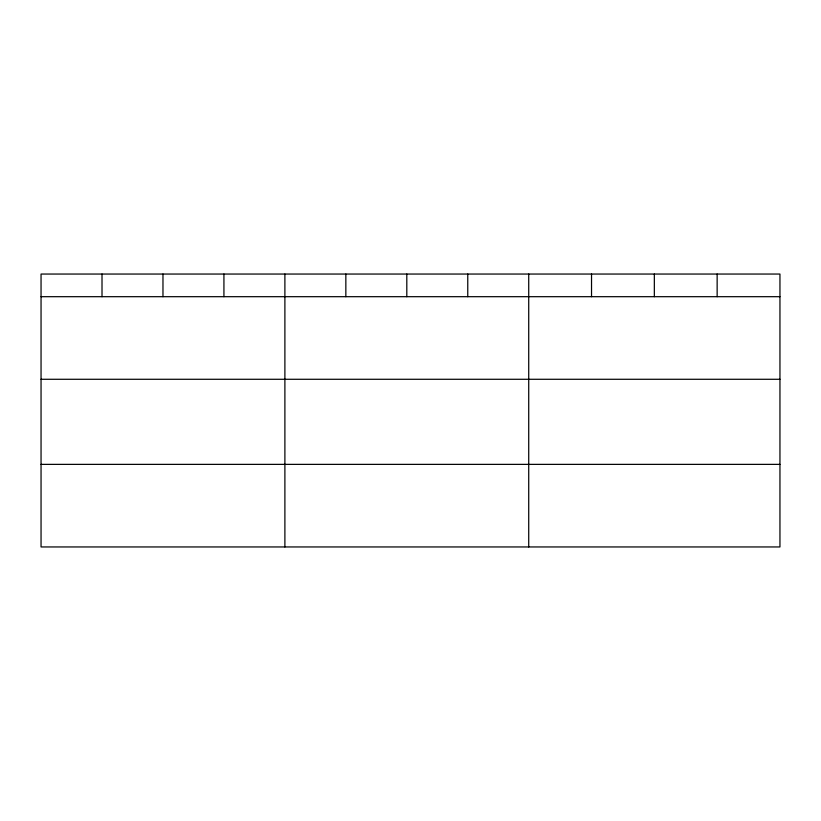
<?xml version="1.0" encoding="UTF-8"?>
<svg xmlns="http://www.w3.org/2000/svg" width="821" height="821" viewBox="0 0 821 821"><rect width="100%" height="100%" fill="white"/><g stroke="black" fill="none" stroke-linecap="round" stroke-linejoin="round"><path stroke-width="1.23" d="M779.95 379.281L779.95 274.05L41.05 274.05L41.05 546.95L779.95 546.95L779.95 379.281L41.05 379.281M41.05 296.689L779.95 296.689M41.05 464.368L779.95 464.368M717.144 274.05L717.144 296.689M654.337 274.05L654.337 296.689M591.531 274.05L591.531 296.689M528.724 274.05L528.724 546.95M467.765 274.05L467.765 296.689M406.805 274.05L406.805 296.689M345.846 274.05L345.846 296.689M284.887 274.05L284.887 546.95M223.928 274.05L223.928 296.689M162.969 274.05L162.969 296.689M102.009 274.05L102.009 296.689"/></g></svg>
